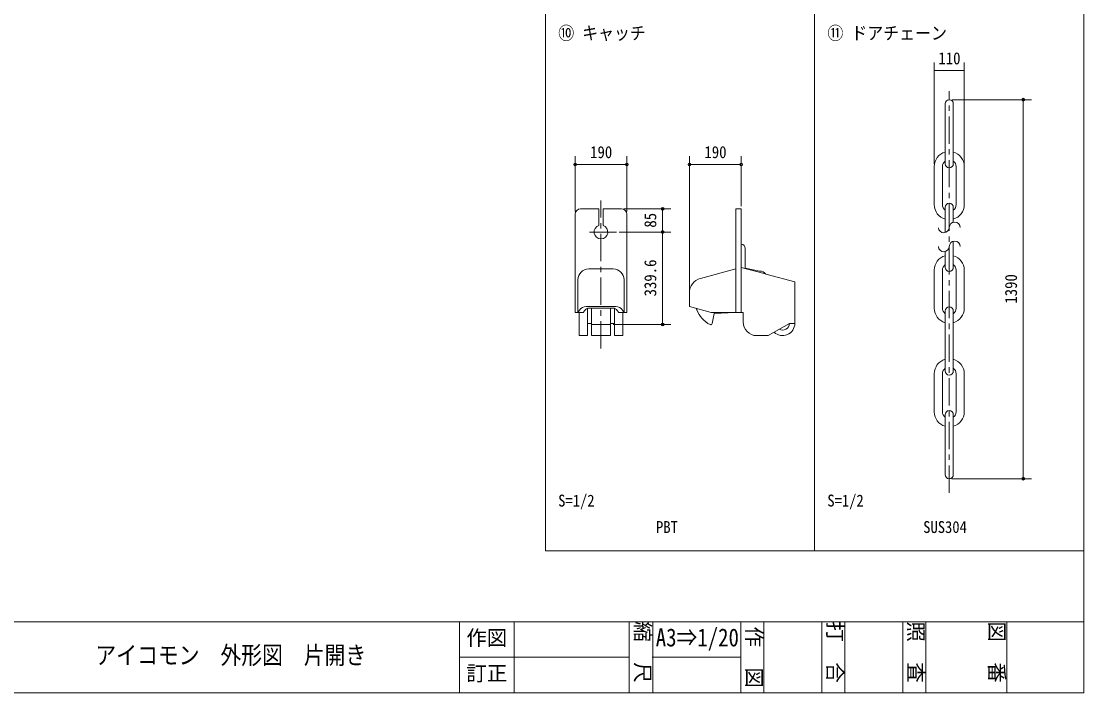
# Model space of a CAD drawing. Units: millimetres at full size, sheet at 1:20, with parts at other scales. Extents: x -4104 to 3696, y -3386 to 2063.
# Drawn here: x -204 to 3696, y -3386 to -924 of the extents above; entities that cross this region are included whole.
import ezdxf
from ezdxf.enums import TextEntityAlignment as Align

# ---------------------------------------------------------------- set-up
doc = ezdxf.new("R2010")
doc.units = ezdxf.units.MM
doc.header["$LTSCALE"] = 20
doc.header["$PDMODE"] = 32
doc.header["$PDSIZE"] = 10
doc.linetypes.add('CHAIN1', pattern=[8, 5, -1, 1, -1])
doc.linetypes.add('DASHED3', pattern=[4, 3, -1])
for name, color, linetype, lineweight in [('0-0', 7, 'Continuous', 9), ('0-1', 7, 'Continuous', 9), ('0-2', 6, 'Continuous', 9), ('0-3', 7, 'Continuous', 9), ('0-5', 7, 'Continuous', 9), ('0-E', 4, 'CHAIN1', 9)]:
    doc.layers.add(name, color=color, linetype=linetype, lineweight=lineweight)
doc.styles.add('HGｺﾞｼｯｸM', font='')
doc.styles.add('ＭＳ ゴシック', font='')
doc.styles.get('HGｺﾞｼｯｸM').set_extended_font_data('HGｺﾞｼｯｸM')
doc.styles.get('ＭＳ ゴシック').set_extended_font_data('MS Gothic')

msp = doc.modelspace()

# ---------------------------------------------------------------- linework, layer by layer
at = {"layer": '0-0'}
for p, q in [((3186.97, -1446.32), (3186.97, -1226.32)), ((3216.97, -1446.32), (3216.97, -1226.32)), ((3186.97, -1446.32), (3186.97, -1374.77)), ((3216.97, -1446.32), (3216.97, -1391.51)), ((3146.97, -1596.32), (3146.97, -1456.32)), ((3176.97, -1596.32), (3176.97, -1456.32)), ((3226.97, -1596.32), (3226.97, -1456.32)), ((3256.97, -1456.32), (3256.97, -1596.32)), ((3186.97, -1606.32), (3186.97, -1698.65)), ((3216.97, -1660.58), (3216.97, -1606.32)), ((3216.97, -1826.32), (3216.97, -1730.32)), ((3186.97, -1768.47), (3186.97, -1826.32)), ((3146.97, -1976.32), (3146.97, -1836.32)), ((3176.97, -1976.32), (3176.97, -1836.32)), ((3226.97, -1976.32), (3226.97, -1836.32)), ((3256.97, -1836.32), (3256.97, -1976.32)), ((3186.97, -2206.32), (3186.97, -1986.32)), ((3216.97, -2206.32), (3216.97, -1986.32)), ((3146.97, -2356.32), (3146.97, -2216.32)), ((3176.97, -2356.32), (3176.97, -2216.32)), ((3226.97, -2356.32), (3226.97, -2216.32)), ((3256.97, -2216.32), (3256.97, -2356.32)), ((3186.97, -2586.32), (3186.97, -2366.32)), ((3216.97, -2586.32), (3216.97, -2366.32))]:
    msp.add_line(p, q, dxfattribs=at)
for centre, radius, start, end in [((3201.97, -1226.32), 15, 90, 180), ((3201.97, -1226.32), 15, 0, 90), ((3201.97, -1456.32), 55, 105.82662, 180), ((3201.97, -1456.32), 55, 0, 74.17338), ((3201.97, -1456.32), 25, 126.8699, 180), ((3201.97, -1456.32), 25, 0, 53.1301), ((3201.97, -1446.32), 15, 180, 270), ((3201.97, -1446.32), 15, 270, 0), ((3201.97, -1596.32), 55, 180, 254.17338), ((3201.97, -1596.32), 25, 180, 233.1301), ((3201.97, -1606.32), 15, 90, 180), ((3201.97, -1606.32), 15, 0, 90), ((3201.97, -1596.32), 55, 285.82662, 0), ((3201.97, -1596.32), 25, 306.8699, 0), ((3201.97, -1836.32), 55, 105.82662, 180), ((3201.97, -1836.32), 55, 0, 74.17338), ((3201.97, -1836.32), 25, 126.8699, 180), ((3201.97, -1826.32), 15, 180, 270), ((3201.97, -1826.32), 15, 270, 0), ((3201.97, -1836.32), 25, 0, 53.1301), ((3201.97, -1976.32), 55, 180, 254.17338), ((3201.97, -1976.32), 25, 180, 233.1301), ((3201.97, -1986.32), 15, 90, 180), ((3201.97, -1986.32), 15, 0, 90), ((3201.97, -1976.32), 55, 285.82662, 0), ((3201.97, -1976.32), 25, 306.8699, 0), ((3201.97, -2216.32), 55, 105.82662, 180), ((3201.97, -2216.32), 55, 0, 74.17338), ((3201.97, -2216.32), 25, 126.8699, 180), ((3201.97, -2206.32), 15, 180, 270), ((3201.97, -2206.32), 15, 270, 0), ((3201.97, -2216.32), 25, 0, 53.1301), ((3201.97, -2356.32), 55, 180, 254.17338), ((3201.97, -2356.32), 25, 180, 233.1301), ((3201.97, -2366.32), 15, 90, 180), ((3201.97, -2366.32), 15, 0, 90), ((3201.97, -2356.32), 25, 306.8699, 0), ((3201.97, -2356.32), 55, 285.82662, 0), ((3201.97, -2586.32), 15, 180, 270), ((3201.97, -2586.32), 15, 270, 0)]:
    msp.add_arc(centre, radius, start, end, dxfattribs=at)
at = {"layer": '0-0', "color": 6}
for centre, start, end in [((3221.97, -1680.07), 0, 180), ((3181.97, -1679.38), 183.93822, 358.02856), ((3181.97, -1748.96), 183.93822, 358.02856), ((3221.97, -1749.65), 0, 180)]:
    msp.add_arc(centre, 20, start, end, dxfattribs=at)
at = {"layer": '0-0'}
for p in [(3473.88, -1211.32), (1828.63, -1449.01), (2018.63, -1449.01), (2248.16, -1449.01), (2438.16, -1449.01), (2150.01, -1611.6), (2150.01, -1696.6), (2150.01, -2036.24), (3473.88, -2601.32)]:
    msp.add_point(p, dxfattribs=at)
at = {"layer": '0-1', "color": 5}
for p, q in [((3695.67, -3126.39), (-4104.13, -3126.39)), ((1404.73, -3386.39), (1404.73, -3126.39)), ((1604.72, -3126.39), (1604.72, -3386.39)), ((2026.96, -3386.39), (2026.96, -3126.39)), ((2113.42, -3126.39), (2113.42, -3386.39)), ((2437.07, -3126.39), (2437.07, -3386.39)), ((2521.92, -3386.39), (2521.92, -3126.39)), ((2734.04, -3126.39), (2734.04, -3386.39)), ((2818.89, -3386.39), (2818.89, -3126.39)), ((3031.02, -3126.39), (3031.02, -3386.39)), ((3115.87, -3386.39), (3115.87, -3126.39)), ((3412.84, -3386.39), (3412.84, -3126.39)), ((1404.73, -3256.39), (2026.96, -3256.39)), ((2111.81, -3256.39), (2437.07, -3256.39))]:
    msp.add_line(p, q, dxfattribs=at)
msp.add_lwpolyline([(3695.67, 2063.48), (3695.67, -3386.39), (-4104.13, -3386.39), (-4104.13, 2063.48)], close=True, dxfattribs=at)
at = {"layer": '0-2'}
for p, q in [((3146.97, -1446.32), (3146.97, -1074.83)), ((3256.97, -1446.32), (3256.97, -1074.83)), ((3146.97, -1104.83), (3256.97, -1104.83)), ((3211.97, -1211.32), (3503.88, -1211.32)), ((3473.88, -2601.32), (3473.88, -1211.32)), ((1828.63, -1621.6), (1828.63, -1419.01)), ((2018.63, -1621.6), (2018.63, -1419.01)), ((2248.16, -1909.72), (2248.16, -1419.01)), ((2438.16, -1601.6), (2438.16, -1419.01)), ((1828.63, -1449.01), (2018.63, -1449.01)), ((2438.16, -1449.01), (2248.16, -1449.01)), ((2008.63, -1611.6), (2180.01, -1611.6)), ((2150.01, -1611.6), (2150.01, -1696.6)), ((1990.99, -1696.6), (2180.01, -1696.6)), ((1990.99, -1696.6), (2180.01, -1696.6)), ((2150.01, -1696.6), (2150.01, -2036.24)), ((1968.63, -2036.24), (2180.01, -2036.24)), ((3211.97, -2601.32), (3503.88, -2601.32))]:
    msp.add_line(p, q, dxfattribs=at)
at = {"layer": '0-2', "color": 5, "linetype": 'DASHED3'}
msp.add_arc((2298.98, -1973.32), 25, 188.83948, 200.57989, dxfattribs=at)
at = {"layer": '0-3'}
for p, q in [((1828.63, -1991.6), (1828.63, -1631.6)), ((1916.13, -1611.6), (1848.63, -1611.6)), ((1916.13, -1672.75), (1916.13, -1611.6)), ((1998.63, -1611.6), (1931.13, -1611.6)), ((1931.13, -1672.75), (1931.13, -1611.6)), ((1998.63, -1611.6), (1968.63, -1611.6)), ((2018.63, -1991.6), (2018.63, -1631.6)), ((2418.16, -1831.96), (2418.16, -1611.6)), ((2418.16, -1611.6), (2438.16, -1611.6)), ((2438.16, -1741.6), (2438.16, -1611.6)), ((2438.16, -1741.6), (2438.16, -1860.34)), ((2453.16, -1756.6), (2453.16, -1830.62)), ((1968.63, -1831.96), (1878.63, -1831.96)), ((2418.16, -1831.96), (2288.92, -1866.59)), ((2418.16, -1831.96), (2418.16, -1865.7)), ((2438.16, -1826.6), (2517.83, -1847.95)), ((2438.16, -1826.6), (2438.16, -1889.1)), ((2481.94, -1834.8), (2452.54, -1828.8)), ((2418.16, -1865.7), (2418.16, -1991.6)), ((2438.16, -1991.6), (2438.16, -1847.31)), ((2481.94, -1834.8), (2506, -1839.71)), ((2533.11, -1852.04), (2517.83, -1847.95)), ((2533.11, -1852.04), (2635.16, -1879.39)), ((1838.63, -1991.6), (1838.63, -1871.96)), ((2008.63, -1991.6), (2008.63, -1871.96)), ((2635.16, -2031.6), (2635.16, -1879.39)), ((1844.67, -1982.97), (1838.63, -1991.6)), ((1863.91, -1984.06), (1858.63, -1991.6)), ((1978.01, -1970.17), (1869.25, -1970.17)), ((1873.63, -2076.6), (1873.63, -1975.53)), ((1966.97, -1975.53), (1880.3, -1975.53)), ((1958.63, -2076.6), (1958.63, -1975.53)), ((1973.63, -2076.6), (1973.63, -1976.67)), ((1983.35, -1984.06), (1988.63, -1991.6)), ((2002.59, -1982.97), (2008.63, -1991.6)), ((1843.63, -2076.6), (1843.63, -1991.6)), ((2018.63, -1991.6), (1988.63, -1991.6)), ((2008.63, -1991.6), (1988.63, -1991.6)), ((2008.63, -1991.6), (1988.63, -1991.6)), ((2003.63, -2076.6), (2003.63, -1991.6)), ((2328.16, -1991.6), (2445.16, -1991.6)), ((2338.82, -1995.96), (2331.3, -2032.78)), ((2415.92, -1991.3), (2338.82, -1995.96)), ((2445.16, -2026.6), (2445.16, -1991.6)), ((1888.63, -2031.6), (1873.63, -2031.6)), ((1958.63, -2036.24), (1888.63, -2036.24)), ((1958.63, -2031.6), (1973.63, -2031.6)), ((2615.16, -2031.6), (2537.22, -2076.6)), ((2615.16, -2031.6), (2635.16, -2031.6)), ((1873.63, -2076.6), (1843.63, -2076.6)), ((1958.63, -2076.6), (1888.63, -2076.6)), ((2003.63, -2076.6), (1973.63, -2076.6)), ((2495.16, -2076.6), (2537.22, -2076.6))]:
    msp.add_line(p, q, dxfattribs=at)
for points in [[(2328.16, -1991.6), (2248.16, -1970.17), (2248.16, -1919.72)], [(1923.63, -2076.6), (1888.63, -2076.6), (1888.63, -1975.53)], [(1838.63, -1991.6), (1858.63, -1991.6), (1828.63, -1991.6)]]:
    msp.add_lwpolyline(points, dxfattribs=at)
for centre, radius, start, end in [((1848.63, -1631.6), 20, 90, 180), ((1998.63, -1631.6), 20, 0, 90), ((1923.63, -1696.6), 25, 107.4576, 72.5424), ((2438.16, -1756.6), 15, 0, 90), ((1878.63, -1871.96), 40, 90, 180), ((1968.63, -1871.96), 40, 0, 90), ((2303.16, -1919.72), 55, 105, 180), ((2505.11, -1869.7), 30, 39.09585, 88.28671), ((1869.25, -2000.17), 30, 90, 145.01723), ((1880.3, -1995.53), 20, 90, 145.01723), ((1966.97, -1995.53), 20, 34.98277, 90), ((1978.01, -2000.17), 30, 34.98277, 90), ((2369.2, -1946.96), 100, 200.57989, 243.22659), ((2495.16, -2026.6), 50, 180, 270), ((2326.4, -2031.78), 5, 243.22659, 348.45923), ((2590.16, -2031.6), 45, 226.12762, 0), ((2590.16, -2031.6), 25, 240, 0)]:
    msp.add_arc(centre, radius, start, end, dxfattribs=at)
at = {"layer": '0-5', "color": 1}
for p, q in [((3695.67, 1043.48), (3695.67, -2781.52)), ((1719.67, -2866.52), (1719.67, 958.48)), ((2707.67, -2866.52), (2707.67, 958.48)), ((3695.67, -2866.52), (1719.67, -2866.52))]:
    msp.add_line(p, q, dxfattribs=at)
at = {"layer": '0-E'}
for p, q in [((3201.97, -2652.68), (3201.97, -1180.09)), ((1923.63, -2123.79), (1923.63, -1581.52)), ((1980.99, -1696.6), (1866.28, -1696.6))]:
    msp.add_line(p, q, dxfattribs=at)

# ---------------------------------------------------------------- texts
at = {"layer": '0-0', "style": 'ＭＳ ゴシック', "width": 0.85}
msp.add_text('アイコモン\u3000外形図\u3000片開き', height=65.98, dxfattribs=at).set_placement((67.73, -3301.39), align=Align.BOTTOM_LEFT)
at = {"layer": '0-1', "style": 'HGｺﾞｼｯｸM'}
for s, p in [('作図', (1429.52, -3228.89)), ('訂正', (1429.52, -3358.89))]:
    msp.add_text(s, height=54.99, dxfattribs=at).set_placement(p, align=Align.BOTTOM_LEFT)
for s, p in [('縮\u3000尺 ', (2032.65, -3124.69)), ('作\u3000図', (2441.96, -3143.59)), ('打\u3000合 ', (2738.94, -3124.69)), ('照\u3000査 ', (3035.93, -3124.69)), ('図\u3000番 ', (3332.91, -3124.69))]:
    msp.add_text(s, height=54.99, rotation=270, dxfattribs=at).set_placement(p, align=Align.BOTTOM_LEFT)
at = {"layer": '0-1', "style": 'ＭＳ ゴシック', "width": 0.85}
msp.add_text('A3⇒1/20', height=65.98, dxfattribs=at).set_placement((2124.68, -3236.39), align=Align.BOTTOM_LEFT)
at = {"layer": '0-2', "color": 7, "style": 'ＭＳ ゴシック', "width": 0.9}
for s, p in [('110', (3162.11, -1094.83)), ('190', (1883.78, -1439.01)), ('190', (2303.3, -1439.01))]:
    msp.add_text(s, height=44.21, dxfattribs=at).set_placement(p, align=Align.BOTTOM_LEFT)
for s, p in [('85', (2140.01, -1680.65)), ('339.6', (2140.01, -1932.9)), ('1390', (3463.88, -1959.48))]:
    msp.add_text(s, height=44.21, rotation=90, dxfattribs=at).set_placement(p, align=Align.BOTTOM_LEFT)
at = {"layer": '0-5', "style": 'ＭＳ ゴシック', "width": 0.9}
for s, height, p in [('⑩ キャッチ', 47.65, (1766.8, -1005.14)), ('⑪ ドアチェーン', 47.65, (2754.8, -1005.14)), ('S=1/2', 43.62, (1766.52, -2716.54)), ('S=1/2', 43.62, (2754.52, -2716.54)), ('PBT', 43.62, (2125.85, -2813.58)), ('SUS304', 43.62, (3106.43, -2813.58))]:
    msp.add_text(s, height=height, dxfattribs=at).set_placement(p, align=Align.BOTTOM_LEFT)

doc.saveas('drawing.dxf')
